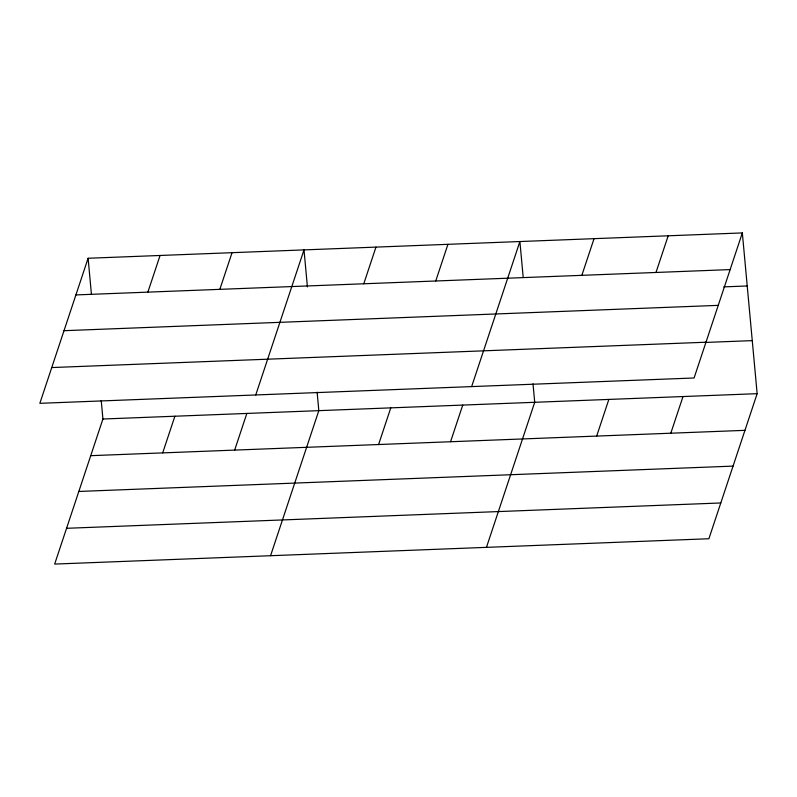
<?xml version="1.0" encoding="UTF-8"?>
<svg xmlns="http://www.w3.org/2000/svg" width="797" height="797" viewBox="0 0 797 797"><rect width="100%" height="100%" fill="white"/><g stroke="black" fill="none" stroke-linecap="round" stroke-linejoin="round"><path stroke-width="1.2" d="M88.108 258.258L39.85 403.322L694.077 377.987L742.336 232.923L88.108 258.258L91.406 294.033M101.219 400.502L102.923 419.013L54.664 564.077L708.892 538.742L757.15 393.678L742.336 232.923M147.873 292.14L160.077 255.468M162.688 452.885L174.892 416.223M219.842 289.351L232.037 252.689M234.657 450.106L246.851 413.434M255.747 394.963L304.006 249.899L307.413 286.91M270.562 555.718L318.82 410.644L317.116 392.144M363.771 283.782L375.965 247.11M378.585 444.527L390.779 407.865M435.74 280.992L447.934 244.32M450.554 441.737L462.748 405.075M471.645 386.605L519.893 241.541L523.191 277.316M486.459 547.36L534.717 402.286L533.004 383.785M581.85 275.334L594.044 238.672M596.664 436.079L608.858 399.417M655.991 272.464L668.185 235.792M670.805 433.209L683.009 396.547M75.914 294.92L730.142 269.595M723.746 286.88L747.227 285.974M64.009 330.695L718.236 305.361M51.745 367.556L705.973 342.222M705.305 342.441L752.258 340.628M102.923 419.013L757.15 393.678M90.728 455.675L744.956 430.34M78.823 491.45L733.051 466.115M66.569 528.301L720.797 502.967"/></g></svg>
